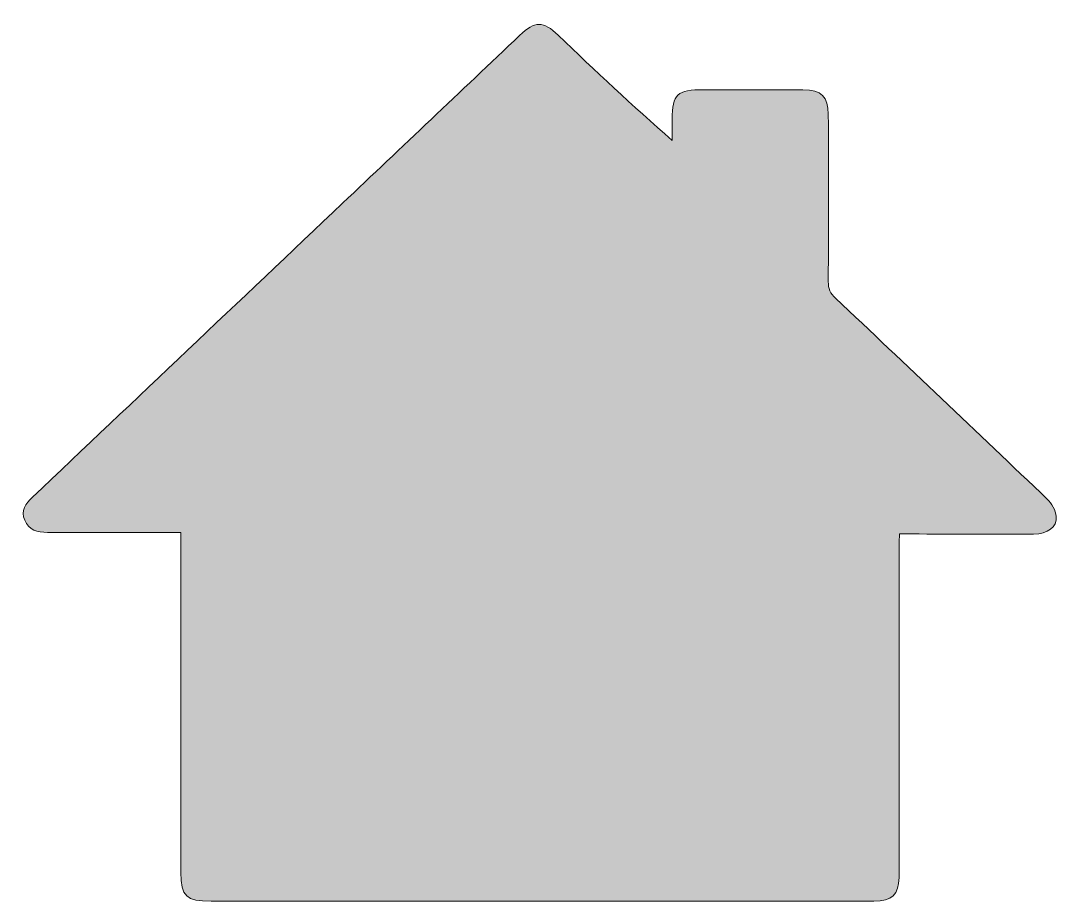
# Model space of a CAD drawing. Header units: millimetres. Extents: x 10 to 554, y -190 to -16.
# Drawn here: x 10.4 to 214.7, y -189.9 to -16.4 of the extents above; entities that cross this region are included whole.
import ezdxf

# ---------------------------------------------------------------- set-up
doc = ezdxf.new("R2010")
doc.units = ezdxf.units.MM
doc.header["$MEASUREMENT"] = 0
doc.layers.add('Layer 1', color=7, linetype='Continuous')

# ---------------------------------------------------------------- blocks, each defined once
blk = doc.blocks.new('block 3')
at = {"layer": 'Layer 1'}
h = blk.add_hatch(color=1, dxfattribs=at)
h.dxf.hatch_style = 2
edge = h.paths.add_edge_path()
edge.add_spline(control_points=[(41.98, -117.24), (37.62, -117.24), (33.52, -117.25), (29.42, -117.24), (24.85, -117.23), (20.27, -117.2), (15.7, -117.22), (13.69, -117.23), (12.02, -116.78), (11.21, -114.82), (10.43, -112.93), (11.39, -111.57), (12.72, -110.3), (33.11, -90.98), (53.49, -71.65), (73.87, -52.33), (85.49, -41.31), (97.12, -30.3), (108.74, -19.27), (111.81, -16.36), (113.35, -16.36), (116.35, -19.22), (123.63, -26.18), (130.94, -33.1), (138.81, -39.96), (138.81, -38.58), (138.81, -37.21), (138.81, -35.83), (138.82, -30.79), (139.72, -29.95), (145.09, -29.96), (151.59, -29.96), (158.09, -29.94), (164.58, -29.97), (168.21, -29.99), (169.58, -31.32), (169.58, -34.81), (169.6, -45.8), (169.62, -56.8), (169.57, -67.79), (169.56, -69.16), (169.98, -70.11), (171, -71.07), (184.95, -84.24), (198.87, -97.43), (212.73, -110.68), (213.63, -111.54), (214.38, -112.89), (214.49, -114.07), (214.7, -116.19), (212.8, -117.54), (210.04, -117.55), (202.02, -117.56), (194, -117.54), (185.98, -117.54), (185.27, -117.54), (184.55, -117.54), (183.63, -117.54), (183.59, -118.33), (183.53, -118.99), (183.53, -119.66), (183.52, -140.95), (183.51, -162.25), (183.51, -183.55), (183.51, -184.11), (183.51, -184.68), (183.51, -185.24), (183.46, -188.6), (182.1, -189.92), (178.57, -189.92), (163.79, -189.94), (149, -189.94), (134.22, -189.94), (105.46, -189.94), (76.69, -189.93), (47.93, -189.93), (43.05, -189.93), (42, -188.93), (42, -184.29), (41.99, -162.68), (41.99, -141.07), (41.98, -119.46), (41.98, -118.84), (41.98, -118.21), (41.98, -117.24)], knot_values=[0, 0, 0, 0, 1, 1, 1, 2, 2, 2, 3, 3, 3, 4, 4, 4, 5, 5, 5, 6, 6, 6, 7, 7, 7, 8, 8, 8, 9, 9, 9, 10, 10, 10, 11, 11, 11, 12, 12, 12, 13, 13, 13, 14, 14, 14, 15, 15, 15, 16, 16, 16, 17, 17, 17, 18, 18, 18, 19, 19, 19, 20, 20, 20, 21, 21, 21, 22, 22, 22, 23, 23, 23, 24, 24, 24, 25, 25, 25, 26, 26, 26, 27, 27, 27, 28, 28, 28, 28], degree=3, periodic=1)
at = {"layer": 'Layer 1', "lineweight": 0}
blk.add_open_spline([(41.98, -117.24), (37.62, -117.24), (33.52, -117.25), (29.42, -117.24), (24.85, -117.23), (20.27, -117.2), (15.7, -117.22), (13.69, -117.23), (12.02, -116.78), (11.21, -114.82), (10.43, -112.93), (11.39, -111.57), (12.72, -110.3), (33.11, -90.98), (53.49, -71.65), (73.87, -52.33), (85.49, -41.31), (97.12, -30.3), (108.74, -19.27), (111.81, -16.36), (113.35, -16.36), (116.35, -19.22), (123.63, -26.18), (130.94, -33.1), (138.81, -39.96), (138.81, -38.58), (138.81, -37.21), (138.81, -35.83), (138.82, -30.79), (139.72, -29.95), (145.09, -29.96), (151.59, -29.96), (158.09, -29.94), (164.58, -29.97), (168.21, -29.99), (169.58, -31.32), (169.58, -34.81), (169.6, -45.8), (169.62, -56.8), (169.57, -67.79), (169.56, -69.16), (169.98, -70.11), (171, -71.07), (184.95, -84.24), (198.87, -97.43), (212.73, -110.68), (213.63, -111.54), (214.38, -112.89), (214.49, -114.07), (214.7, -116.19), (212.8, -117.54), (210.04, -117.55), (202.02, -117.56), (194, -117.54), (185.98, -117.54), (185.27, -117.54), (184.55, -117.54), (183.63, -117.54), (183.59, -118.33), (183.53, -118.99), (183.53, -119.66), (183.52, -140.95), (183.51, -162.25), (183.51, -183.55), (183.51, -184.11), (183.51, -184.68), (183.51, -185.24), (183.46, -188.6), (182.1, -189.92), (178.57, -189.92), (163.79, -189.94), (149, -189.94), (134.22, -189.94), (105.46, -189.94), (76.69, -189.93), (47.93, -189.93), (43.05, -189.93), (42, -188.93), (42, -184.29), (41.99, -162.68), (41.99, -141.07), (41.98, -119.46), (41.98, -118.84), (41.98, -118.21), (41.98, -117.24)], degree=3, knots=[0, 0, 0, 0, 1, 1, 1, 2, 2, 2, 3, 3, 3, 4, 4, 4, 5, 5, 5, 6, 6, 6, 7, 7, 7, 8, 8, 8, 9, 9, 9, 10, 10, 10, 11, 11, 11, 12, 12, 12, 13, 13, 13, 14, 14, 14, 15, 15, 15, 16, 16, 16, 17, 17, 17, 18, 18, 18, 19, 19, 19, 20, 20, 20, 21, 21, 21, 22, 22, 22, 23, 23, 23, 24, 24, 24, 25, 25, 25, 26, 26, 26, 27, 27, 27, 28, 28, 28, 28], dxfattribs=at)
blk = doc.blocks.new('block 2')
at = {"layer": 'Layer 1'}
blk.add_blockref('block 3', (0, 0), dxfattribs=at)

msp = doc.modelspace()

# ---------------------------------------------------------------- block references
at = {"layer": 'Layer 1'}
msp.add_blockref('block 2', (0, 0), dxfattribs=at)

doc.saveas('drawing.dxf')
